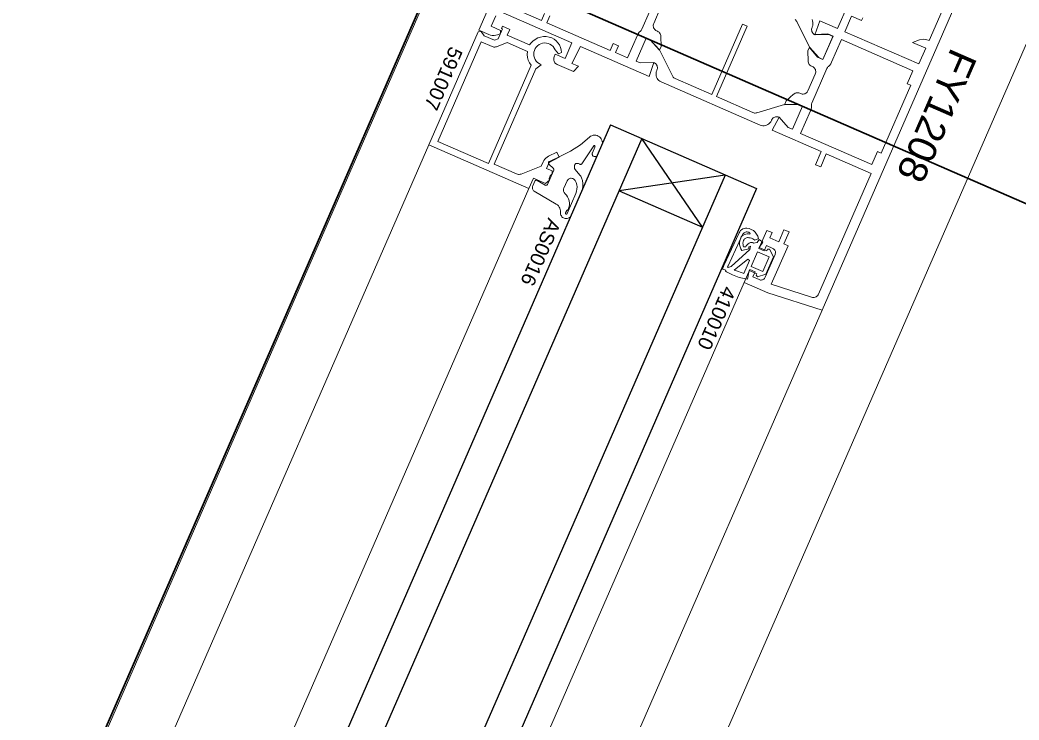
# Model space of a CAD drawing. Header units: millimetres. Extents: x -50172 to 90294, y -80883 to 956680.
# Drawn here: x 7240.1 to 7415.9, y -10885.9 to -10762.8 of the extents above; entities that cross this region are included whole.
import ezdxf

# ---------------------------------------------------------------- set-up
doc = ezdxf.new("R2010")
doc.units = ezdxf.units.MM
doc.header["$MEASUREMENT"] = 0
doc.linetypes.add('Dot & Dashed', pattern=[670.277762, 352.777767, -176.388884, 0, -141.111112])
for name, color, linetype, lineweight in [('0_Pen_No__2', 8, 'Continuous', 15), ('0_Pen_No__5', 7, 'Continuous', 25), ('0_Pen_No__7', 7, 'Continuous', 35), ('0_Pen_No__9', 7, 'Continuous', 13), ('New_A-20-M_Roof_Pen_No__93', 8, 'Continuous', 13), ('New_A-25-M_Curtain_Wall_Pen_No__90', 8, 'Continuous', 20), ('New_A-25-M_Wall_Ext_Pen_No__87', 8, 'Continuous', 20)]:
    doc.layers.add(name, color=color, linetype=linetype, lineweight=lineweight)
for name, color, linetype in [('New_A-20-M_Roof', 7, 'Continuous'), ('New_A-25-M_Curtain_Wall', 7, 'Continuous'), ('New_A-25-M_Wall_Ext', 7, 'Continuous'), ('New_ArchiCAD Windows', 7, 'Continuous')]:
    doc.layers.add(name, color=color, linetype=linetype)
doc.layers.add('New_A-25-M_Curtain_Wall_Pen_No__69', color=7, linetype='Continuous', lineweight=20, true_color=0x606060)
doc.layers.add('New_ArchiCAD Windows_Pen_No__23', color=7, linetype='Continuous', lineweight=30, true_color=0x2a2a2a)
doc.styles.add('GENERATED_STYLE_3', font='')
doc.styles.get('GENERATED_STYLE_3').set_extended_font_data('Arial')

# ---------------------------------------------------------------- blocks, each defined once
blk = doc.blocks.new('Wall_2_1', base_point=(10092.6, -4631.3))
at = {"layer": 'New_A-25-M_Wall_Ext_Pen_No__87', "linetype": 'Continuous', "flags": 128}
for points in [[(10000.93, -4591.33), (2142.47, -22613.27)], [(2234.14, -22653.24), (10092.6, -4631.3)]]:
    blk.add_lwpolyline(points, dxfattribs=at)
blk = doc.blocks.new('Wall_4_1', base_point=(9982.59, -4632.6))
at = {"layer": 'New_A-25-M_Wall_Ext_Pen_No__87', "linetype": 'Continuous', "flags": 128}
blk.add_lwpolyline([(4871.77, -16353.33), (9982.59, -4632.6)], dxfattribs=at)
blk = doc.blocks.new('Triple Window 19_2')
at = {"layer": 'New_ArchiCAD Windows_Pen_No__23', "linetype": 'Continuous'}
for p, q in [((662.5, -190), (662.5, 0)), ((662.5, 0), (725, 0)), ((725, 0), (812.5, 0))]:
    blk.add_line(p, q, dxfattribs=at)
blk = doc.blocks.new('Wall_239_1', base_point=(10165.92, -4712.54))
at = {"layer": 'New_ArchiCAD Windows', "color": 251, "linetype": 'Continuous', "lineweight": 20, "true_color": 0x606060, "xscale": -1, "zscale": 1000, "rotation": 66.44041158399281}
blk.add_blockref('Triple Window 19_2', (7579.66, -10143.29), dxfattribs=at)
blk = doc.blocks.new('Morph_2_1')
at = {"layer": 'New_A-20-M_Roof_Pen_No__93', "linetype": 'Continuous', "flags": 128}
blk.add_lwpolyline([(2064.53, -22792.01), (10012.82, -4564.06)], dxfattribs=at)
blk = doc.blocks.new('Beam_8_1', base_point=(10000.93, -4591.33))
at = {"layer": 'New_A-25-M_Curtain_Wall_Pen_No__69', "linetype": 'Dot & Dashed'}
blk.add_line((10000.93, -4591.33), (2142.47, -22613.27), dxfattribs=at)
at = {"layer": 'New_A-25-M_Curtain_Wall_Pen_No__90', "linetype": 'Continuous'}
blk.add_line((10000.93, -4591.33), (2142.47, -22613.27), dxfattribs=at)

msp = doc.modelspace()

# ---------------------------------------------------------------- linework, layer by layer
at = {"layer": '0_Pen_No__2', "linetype": 'Continuous', "flags": 128}
for points in [[(7412.79, -10741.45), (7381.21, -10813.87), (7371.65, -10810.79), (7367.52, -10808.99)], [(7323.82, -10762.11), (7323.02, -10763.94), (7324.67, -10764.66), (7324.66, -10765.22), (7324.13, -10765.43), (7323.83, -10765.52), (7323.52, -10765.56), (7323.2, -10765.56), (7322.89, -10765.5), (7322.6, -10765.4), (7320.86, -10764.64), (7330.05, -10743.56)], [(7385.22, -10764.89), (7398.24, -10770.56), (7399.44, -10767.81), (7397.13, -10766.81), (7398.33, -10766.33), (7399.1, -10766.19), (7399.86, -10766.36), (7400.04, -10766.44), (7407.71, -10748.84)], [(7333.31, -10762.11), (7332.79, -10763.3), (7343.97, -10768.17), (7344.49, -10766.98), (7345.41, -10767.38), (7344.89, -10768.57), (7347, -10769.49), (7348.74, -10765.51), (7348.88, -10765.24), (7349.06, -10764.99), (7349.28, -10764.77), (7349.38, -10764.67), (7349.47, -10764.55), (7349.54, -10764.42), (7352.2, -10758.31)], [(7325, -10759.9), (7331.87, -10762.9), (7332.39, -10761.71)], [(7352.88, -10760.5), (7351.61, -10763.43), (7351.55, -10763.58), (7351.53, -10763.73), (7351.52, -10763.89), (7351.55, -10764.04), (7351.59, -10764.19), (7351.66, -10764.34), (7351.75, -10764.46), (7351.86, -10764.58), (7351.98, -10764.67), (7352.12, -10764.75), (7352.27, -10764.81), (7352.41, -10764.89), (7352.54, -10764.98), (7352.65, -10765.1), (7352.74, -10765.24), (7352.81, -10765.39), (7352.85, -10765.55), (7352.87, -10765.71), (7352.89, -10767.48), (7352.61, -10768.12), (7351, -10766.33), (7350.26, -10766.01), (7348.5, -10770.04), (7349.24, -10770.36), (7351.65, -10770.32), (7350.8, -10772.79), (7338.7, -10767.51), (7337.18, -10770.45), (7338.37, -10770.97), (7337.49, -10771.89), (7334.61, -10770.64), (7334.47, -10770.56), (7334.34, -10770.47), (7334.24, -10770.35), (7334.15, -10770.23), (7334.08, -10770.08), (7334.03, -10769.93), (7334.01, -10769.78), (7334.01, -10769.62), (7334.04, -10769.47), (7334.09, -10769.32), (7334.29, -10768.86), (7336.03, -10769.62), (7337.23, -10766.87), (7325.13, -10761.59)], [(7367.52, -10808.99), (7368.52, -10806.7), (7369.44, -10807.1), (7369.04, -10808.01), (7370.14, -10808.49), (7370.26, -10808.53), (7370.38, -10808.56), (7370.51, -10808.56), (7370.63, -10808.54), (7370.75, -10808.5), (7370.86, -10808.45), (7370.97, -10808.38), (7371.06, -10808.29), (7371.13, -10808.19), (7371.19, -10808.08), (7372.95, -10804.05), (7372.99, -10803.93), (7373.01, -10803.8), (7373.02, -10803.68), (7373, -10803.55), (7372.96, -10803.43), (7372.91, -10803.32), (7372.83, -10803.22), (7372.75, -10803.13), (7372.65, -10803.05), (7372.54, -10802.99), (7371.44, -10802.51), (7371.04, -10803.43), (7370.12, -10803.03), (7371.52, -10799.82), (7372.44, -10800.22), (7372.04, -10801.14), (7373.59, -10801.82), (7374.51, -10799.71), (7375.43, -10800.11), (7374.51, -10802.22), (7375.24, -10802.54), (7372.29, -10809.31), (7379.37, -10811.59), (7379.53, -10811.63), (7379.69, -10811.64), (7379.85, -10811.62), (7380.01, -10811.58), (7380.16, -10811.52), (7380.3, -10811.42), (7380.41, -10811.31), (7380.51, -10811.18), (7380.59, -10811.04), (7389.85, -10789.81), (7381.96, -10786.38), (7380.97, -10788.67), (7380.05, -10788.27), (7381.05, -10785.98), (7372.43, -10782.22), (7373.65, -10779.92), (7375.27, -10781.71), (7376, -10782.03), (7377.76, -10778), (7377.03, -10777.68), (7374.61, -10777.72), (7374.89, -10777.07), (7376.21, -10775.89), (7376.34, -10775.79), (7376.48, -10775.71), (7376.64, -10775.66), (7376.8, -10775.63), (7376.96, -10775.63), (7377.12, -10775.66), (7377.28, -10775.71), (7377.42, -10775.78), (7377.57, -10775.83), (7377.73, -10775.86), (7377.88, -10775.86), (7378.04, -10775.84), (7378.19, -10775.79), (7378.33, -10775.72), (7378.46, -10775.63), (7378.57, -10775.52), (7378.66, -10775.4), (7378.74, -10775.26), (7380.02, -10772.33), (7380.07, -10772.18), (7380.1, -10772.02), (7380.1, -10771.87), (7380.08, -10771.71), (7380.03, -10771.56), (7379.96, -10771.42), (7379.87, -10771.29), (7379.76, -10771.18), (7379.64, -10771.08), (7379.5, -10771.01), (7379.36, -10770.95), (7379.21, -10770.87), (7379.08, -10770.77), (7378.97, -10770.65), (7378.88, -10770.52), (7378.82, -10770.37), (7378.77, -10770.21), (7378.76, -10770.05), (7378.73, -10768.27), (7379.01, -10767.63), (7380.63, -10769.43), (7381.36, -10769.75), (7383.12, -10765.72), (7382.39, -10765.4), (7379.97, -10765.43), (7380.83, -10762.97), (7383.94, -10764.33), (7385.74, -10760.2)], [(7388.37, -10762.44), (7388.17, -10762.9), (7386.42, -10762.14), (7385.22, -10764.89)], [(7334.86, -10768.75), (7335.38, -10768.54), (7335.32, -10768.08), (7335.2, -10767.64), (7335.01, -10767.22), (7334.75, -10766.84), (7334.45, -10766.5), (7334.09, -10766.21), (7333.69, -10765.98), (7333.21, -10765.82), (7332.71, -10765.73), (7332.2, -10765.73), (7331.69, -10765.82), (7331.21, -10765.98), (7330.76, -10766.23), (7330.36, -10766.54), (7330.01, -10766.91), (7329.77, -10767.22), (7325.83, -10765.5), (7326.27, -10764.49), (7324.99, -10763.93), (7324.83, -10764.3), (7325.01, -10764.38), (7324.25, -10766.12), (7323.59, -10766.38), (7321.8, -10765.6), (7321.26, -10764.86), (7320.74, -10764.92), (7312.07, -10784.81), (7329.66, -10792.48), (7330.46, -10790.65), (7332.57, -10791.57), (7333.26, -10791), (7333.24, -10790.84), (7333.24, -10790.67), (7333.27, -10790.51), (7333.33, -10790.36), (7333.41, -10790.22), (7333.51, -10790.09), (7333.64, -10789.98), (7333.77, -10789.9), (7333.76, -10789.36), (7332.75, -10788.92), (7333.21, -10787.86), (7334.99, -10786.97), (7334.55, -10786.08), (7333.09, -10786.8), (7332.85, -10786.95), (7332.63, -10787.12), (7332.44, -10787.32), (7332.27, -10787.55), (7332.14, -10787.8), (7331.83, -10788.52), (7328.27, -10789.92), (7328.11, -10789.96), (7327.96, -10789.98), (7327.8, -10789.98), (7327.64, -10789.95), (7327.49, -10789.9), (7323.57, -10788.19)], [(7379.46, -10762.76), (7379.56, -10763), (7379.61, -10763.26), (7379.61, -10763.52), (7379.58, -10763.78), (7379.49, -10764.02), (7379.45, -10764.12), (7379.4, -10764.26), (7379.37, -10764.42), (7379.37, -10764.58), (7379.39, -10764.73), (7379.44, -10764.88), (7379.51, -10765.02), (7379.6, -10765.15), (7379.71, -10765.26), (7379.83, -10765.36), (7379.97, -10765.43), (7379.99, -10765.39), (7382.22, -10765.27), (7383.14, -10765.67), (7381.34, -10769.79), (7380.42, -10769.39), (7378.99, -10767.68), (7379.01, -10767.63), (7376.75, -10763.08), (7376.68, -10762.96), (7376.59, -10762.85), (7376.49, -10762.76)], [(7323.57, -10788.19), (7330.89, -10771.42), (7331.83, -10770.72), (7331.44, -10770.49), (7331.17, -10770.29), (7330.94, -10770.05), (7330.75, -10769.78), (7330.62, -10769.48), (7330.53, -10769.15), (7330.5, -10768.82), (7330.53, -10768.49), (7330.62, -10768.17), (7330.76, -10767.86), (7330.94, -10767.59), (7331.18, -10767.35), (7331.45, -10767.15), (7331.75, -10767.01), (7332.07, -10766.91), (7332.4, -10766.87), (7332.73, -10766.89), (7333.05, -10766.97), (7333.36, -10767.1), (7333.64, -10767.28), (7333.89, -10767.5), (7334.09, -10767.77), (7334.25, -10768.06), (7334.86, -10768.75)]]:
    msp.add_lwpolyline(points, dxfattribs=at)
for points in [[(7367.2, -10763.57), (7368.02, -10763.93), (7362.63, -10776.31), (7369.06, -10779.11), (7369.19, -10779.16), (7369.33, -10779.19), (7369.46, -10779.19), (7369.6, -10779.18), (7369.74, -10779.15), (7374.62, -10777.7), (7377.03, -10777.68), (7377.76, -10778), (7376, -10782.03), (7375.27, -10781.71), (7373.65, -10779.92), (7373.51, -10779.86), (7373.35, -10779.84), (7373.19, -10779.83), (7373.04, -10779.86), (7372.89, -10779.9), (7372.75, -10779.97), (7372.62, -10780.06), (7372.51, -10780.17), (7372.41, -10780.29), (7372.34, -10780.43), (7372.3, -10780.52), (7372.19, -10780.73), (7372.04, -10780.92), (7371.88, -10781.08), (7371.68, -10781.22), (7371.47, -10781.32), (7371.25, -10781.39), (7371.01, -10781.42), (7370.78, -10781.42), (7370.55, -10781.38), (7370.32, -10781.3), (7352.91, -10773.71), (7352.7, -10773.59), (7352.51, -10773.45), (7352.35, -10773.28), (7352.21, -10773.09), (7352.11, -10772.88), (7352.04, -10772.65), (7352.01, -10772.42), (7352.01, -10772.19), (7352.05, -10771.95), (7352.13, -10771.73), (7352.17, -10771.64), (7352.22, -10771.49), (7352.25, -10771.34), (7352.25, -10771.18), (7352.23, -10771.02), (7352.19, -10770.87), (7352.12, -10770.73), (7352.03, -10770.6), (7351.92, -10770.49), (7351.79, -10770.4), (7351.65, -10770.32), (7349.24, -10770.36), (7348.5, -10770.04), (7350.26, -10766.01), (7351, -10766.33), (7352.62, -10768.1), (7354.88, -10772.67), (7354.95, -10772.79), (7355.03, -10772.9), (7355.13, -10773), (7355.25, -10773.08), (7355.37, -10773.14), (7361.8, -10775.95)], [(7322.54, -10788.06), (7313.64, -10784.19), (7321.28, -10766.68), (7323.19, -10767.51), (7323.34, -10767.56), (7323.49, -10767.59), (7323.65, -10767.59), (7323.8, -10767.57), (7323.95, -10767.52), (7325.81, -10766.8), (7329.39, -10768.36), (7329.35, -10768.88), (7329.41, -10769.4), (7329.55, -10769.9), (7329.77, -10770.37), (7330.06, -10770.8)], [(7384.63, -10766.26), (7382.89, -10770.25), (7382.74, -10770.52), (7382.56, -10770.77), (7382.35, -10770.98), (7382.24, -10771.09), (7382.15, -10771.21), (7382.08, -10771.34), (7379.42, -10777.45), (7379.37, -10777.59), (7379.34, -10777.73), (7379.34, -10777.88), (7379.33, -10778.19), (7379.27, -10778.49), (7379.17, -10778.78), (7377.43, -10782.76), (7389.99, -10788.24), (7390.99, -10785.95), (7391.63, -10786.23), (7396.83, -10774.31), (7396.18, -10774.03), (7397.18, -10771.74)]]:
    msp.add_lwpolyline(points, close=True, dxfattribs=at)
at = {"layer": '0_Pen_No__5', "linetype": 'Continuous'}
for p, q in [((7344.03, -10781.29), (7237.11, -11026.51)), ((7344.03, -10781.29), (7369.7, -10792.48)), ((7349.53, -10783.69), (7242.61, -11028.91)), ((7360.2, -10799.25), (7349.53, -10783.69)), ((7364.2, -10790.09), (7257.27, -11035.3)), ((7364.2, -10790.09), (7345.54, -10792.86)), ((7369.7, -10792.48), (7262.77, -11037.7)), ((7345.54, -10792.86), (7360.2, -10799.25))]:
    msp.add_line(p, q, dxfattribs=at)
at = {"layer": '0_Pen_No__9', "linetype": 'Continuous'}
for p, q in [((7312.07, -10784.81), (7211.53, -11015.36)), ((7329.66, -10792.48), (7229.13, -11023.03)), ((7367.52, -10808.99), (7266.99, -11039.54)), ((7381.21, -10813.87), (7280.28, -11045.33))]:
    msp.add_line(p, q, dxfattribs=at)
at = {"layer": '0_Pen_No__9', "linetype": 'Continuous', "flags": 128}
for points in [[(7330.57, -10792.94), (7330.47, -10792.85), (7330.39, -10792.74), (7330.32, -10792.63), (7330.28, -10792.5), (7330.26, -10792.37), (7330.26, -10792.24), (7330.28, -10792.1), (7330.32, -10791.98), (7330.67, -10791.17), (7330.7, -10791.13), (7330.73, -10791.09), (7330.76, -10791.06), (7330.81, -10791.03), (7330.85, -10791.01), (7330.9, -10791), (7330.95, -10790.99), (7331, -10791), (7331.05, -10791.01), (7331.1, -10791.04), (7332.51, -10791.87), (7332.56, -10791.89), (7332.61, -10791.9), (7332.66, -10791.91), (7332.71, -10791.9), (7332.76, -10791.89), (7332.8, -10791.87), (7332.85, -10791.85), (7332.88, -10791.81), (7332.92, -10791.77), (7332.94, -10791.73), (7334.01, -10789.26), (7334.03, -10789.22), (7334.04, -10789.17), (7334.04, -10789.13), (7334.03, -10789.08), (7334.02, -10789.04), (7334, -10789), (7333.98, -10788.96), (7333.95, -10788.92), (7333.17, -10788.19), (7333.14, -10788.15), (7333.11, -10788.11), (7333.09, -10788.06), (7333.08, -10788.01), (7333.08, -10787.96), (7333.08, -10787.91), (7333.1, -10787.86), (7333.12, -10787.82), (7333.15, -10787.78), (7333.18, -10787.74), (7333.22, -10787.71), (7333.27, -10787.69), (7335.08, -10786.81), (7336.97, -10785.92), (7338.71, -10784.78), (7340.28, -10783.41), (7340.48, -10783.27), (7340.7, -10783.17), (7340.93, -10783.1), (7341.17, -10783.08), (7341.4, -10783.1), (7341.64, -10783.16), (7341.85, -10783.26), (7342.05, -10783.39), (7342.23, -10783.56), (7342.37, -10783.75), (7342.48, -10783.96), (7342.54, -10784.19), (7342.57, -10784.43), (7342.56, -10784.67), (7341.74, -10786.56), (7341.7, -10786.63), (7341.65, -10786.7), (7341.59, -10786.75), (7341.52, -10786.8), (7341.44, -10786.83), (7341.36, -10786.85), (7341.28, -10786.86), (7341.2, -10786.85), (7341.12, -10786.83), (7341.04, -10786.8), (7340.97, -10786.75), (7340.91, -10786.7), (7340.86, -10786.63), (7340.82, -10786.56), (7340.8, -10786.48), (7340.78, -10786.4), (7340.78, -10786.32), (7340.8, -10786.24), (7340.82, -10786.16), (7341.25, -10785.18), (7341.26, -10785.14), (7341.27, -10785.09), (7341.28, -10785.04), (7341.27, -10785), (7341.26, -10784.95), (7341.24, -10784.91), (7341.21, -10784.87), (7341.17, -10784.89), (7341.13, -10784.91), (7341.1, -10784.95), (7341.07, -10784.98), (7338.98, -10788.12), (7338.93, -10788.18), (7338.86, -10788.21), (7338.81, -10788.23), (7338.77, -10788.23), (7338.72, -10788.23), (7338.67, -10788.22), (7338.63, -10788.21), (7338.35, -10788.08), (7338.26, -10788.06), (7338.18, -10788.04), (7338.09, -10788.05), (7338, -10788.06), (7337.92, -10788.09), (7337.85, -10788.14), (7337.78, -10788.2), (7337.73, -10788.27), (7337.69, -10788.34), (7337.66, -10788.43), (7337.65, -10788.51), (7337.65, -10788.6), (7337.68, -10788.91), (7337.69, -10788.95), (7337.71, -10788.99), (7337.73, -10789.03), (7337.75, -10789.07), (7338.68, -10790.16), (7338.72, -10790.21), (7338.76, -10790.28), (7338.9, -10790.59), (7339.07, -10791.06), (7339.15, -10791.56), (7339.16, -10792.06), (7339.08, -10792.55), (7338.92, -10793.03), (7337.12, -10797.15), (7337.04, -10797.3), (7336.94, -10797.43), (7336.82, -10797.54), (7336.68, -10797.63), (7336.53, -10797.7), (7336.37, -10797.74), (7336.2, -10797.75), (7336.04, -10797.74), (7335.87, -10797.69), (7335.72, -10797.63), (7335.58, -10797.54), (7335.46, -10797.42), (7335.36, -10797.29), (7335.28, -10797.14), (7335.23, -10796.99), (7335.21, -10796.82), (7335.21, -10796.66), (7335.21, -10796.41), (7335.17, -10796.17), (7335.1, -10795.94), (7334.99, -10795.73), (7334.85, -10795.53), (7334.67, -10795.36), (7334.47, -10795.22)], [(7336.36, -10791.14), (7336.42, -10791.03), (7336.5, -10790.92), (7336.6, -10790.83), (7336.72, -10790.76), (7336.84, -10790.7), (7336.98, -10790.67), (7337.11, -10790.66), (7337.24, -10790.68), (7337.37, -10790.72), (7337.5, -10790.77), (7337.61, -10790.85), (7337.7, -10790.95), (7337.78, -10791.06), (7337.95, -10791.41), (7338.07, -10791.79), (7338.12, -10792.18), (7338.11, -10792.57), (7338.04, -10792.95), (7337.92, -10793.32), (7336.37, -10796.88), (7336.36, -10796.9), (7336.34, -10796.92), (7336.32, -10796.93), (7336.3, -10796.95), (7336.28, -10796.96), (7336.25, -10796.96), (7336.23, -10796.97), (7336.2, -10796.96), (7336.18, -10796.96), (7336.16, -10796.95), (7336.14, -10796.93), (7336.12, -10796.92), (7336.1, -10796.9), (7336.09, -10796.88), (7336.08, -10796.85), (7336.08, -10796.83), (7336.08, -10796.8), (7336.08, -10796.78), (7336.09, -10796.76), (7336.24, -10796.42), (7336.26, -10796.38), (7336.29, -10796.34), (7336.32, -10796.31), (7336.36, -10796.28), (7336.4, -10796.26), (7336.44, -10796.25), (7336.49, -10796.24), (7336.53, -10796.24), (7336.57, -10796.16), (7336.7, -10795.8), (7336.77, -10795.42), (7336.78, -10795.03), (7336.73, -10794.65), (7336.62, -10794.28), (7336.46, -10793.93), (7336.25, -10793.62), (7335.99, -10793.33), (7335.9, -10793.24), (7335.83, -10793.14), (7335.78, -10793.03), (7335.75, -10792.91), (7335.73, -10792.79), (7335.74, -10792.66), (7335.76, -10792.54), (7335.8, -10792.43)], [(7366.61, -10800.26), (7363.95, -10806.03), (7363.73, -10806.62), (7364.31, -10806.85), (7364.24, -10807.01), (7364.39, -10807.1), (7365.47, -10807.66), (7366.61, -10808.09), (7367.8, -10808.36), (7368.08, -10808.4), (7368.41, -10806.87), (7369.72, -10807.44), (7369.61, -10807.71), (7369.85, -10807.99), (7371.31, -10807.55), (7372.65, -10804.49), (7371.97, -10803.12), (7371.6, -10803.13), (7371.48, -10803.41), (7370.17, -10802.83), (7370.82, -10801.9), (7370.17, -10801.44), (7369.8, -10801.96), (7369.18, -10802.06), (7369.07, -10802), (7368.96, -10801.97), (7368.84, -10801.95), (7368.72, -10801.96), (7368.6, -10801.98), (7368.49, -10802.02), (7368.39, -10802.08), (7368.23, -10802.17), (7368.09, -10802.28), (7367.96, -10802.41), (7367.86, -10802.56), (7367.79, -10802.72), (7367.42, -10802.73), (7367.34, -10802.52), (7367.31, -10802.3), (7367.3, -10802.07), (7367.34, -10801.85), (7367.4, -10801.63), (7367.51, -10801.43), (7367.59, -10801.32), (7367.69, -10801.24), (7367.81, -10801.17), (7367.94, -10801.12), (7368.07, -10801.09), (7368.2, -10801.09), (7368.34, -10801.11), (7368.57, -10801.14), (7368.81, -10801.2), (7369.02, -10801.29), (7369.23, -10801.42), (7369.41, -10801.57), (7370.06, -10801.23), (7369.92, -10800.84), (7369.71, -10800.47), (7369.44, -10800.15), (7369.13, -10799.87), (7368.77, -10799.65), (7368.38, -10799.5), (7367.96, -10799.42), (7367.72, -10799.44), (7367.49, -10799.49), (7367.27, -10799.58), (7367.06, -10799.71), (7366.88, -10799.87), (7366.73, -10800.06)], [(7364.67, -10806.04), (7367.28, -10800.46), (7367.37, -10800.35), (7367.49, -10800.26), (7367.61, -10800.19), (7367.75, -10800.14), (7367.89, -10800.11), (7368.04, -10800.1), (7368.18, -10800.12), (7368.32, -10800.16), (7368.45, -10800.23), (7368.57, -10800.31), (7368.5, -10800.47), (7368.26, -10800.43), (7368.03, -10800.43), (7367.79, -10800.47), (7367.57, -10800.55), (7367.36, -10800.66), (7367.17, -10800.8), (7367.01, -10800.98), (7366.85, -10801.3), (7366.75, -10801.64), (7366.7, -10802), (7366.71, -10802.36), (7366.78, -10802.71), (7366.9, -10803.05), (7367.08, -10803.36), (7368.31, -10803.06), (7368.33, -10802.74), (7368.62, -10802.62), (7368.51, -10803.21), (7365.2, -10806.2), (7364.7, -10806.35), (7364.58, -10806.21)], [(7368.76, -10806.15), (7370.78, -10807.03), (7371.9, -10804.46), (7369.88, -10803.58)], [(7367.34, -10807.35), (7367.46, -10807.38), (7368.45, -10805.12), (7368.14, -10804.88), (7365.73, -10806.8), (7365.96, -10806.9)]]:
    msp.add_lwpolyline(points, close=True, dxfattribs=at)

# ---------------------------------------------------------------- block references
at = {"layer": 'New_A-20-M_Roof', "linetype": 'Continuous', "lineweight": 0}
msp.add_blockref('Morph_2_1', (0, 0), dxfattribs=at)
at = {"layer": 'New_A-25-M_Curtain_Wall', "color": 8, "lineweight": 20}
msp.add_blockref('Beam_8_1', (10000.93, -4591.33), dxfattribs=at)
at = {"layer": 'New_A-25-M_Wall_Ext', "color": 250, "lineweight": 50, "true_color": 0x2a2a2a}
for name, p in [('Wall_4_1', (9982.59, -4632.6)), ('Wall_239_1', (10165.92, -4712.54)), ('Wall_2_1', (10092.6, -4631.3))]:
    msp.add_blockref(name, p, dxfattribs=at)

# ---------------------------------------------------------------- texts
at = {"layer": '0_Pen_No__7', "linetype": 'Continuous', "attachment_point": 7, "rotation": 246.4404, "style": 'GENERATED_STYLE_3'}
for s, insert, char_height in [('\\A1;{\\fArial|b0|i0|c0|p34;591007}', (7315.77, -10767.28), 2.5), ('\\A1;{\\fArial|b0|i0|c0|p34;FY1208}', (7403.93, -10767.46), 5), ('\\A1;{\\fArial|b0|i0|c0|p34;AS0016}', (7333.04, -10797.47), 2.5), ('\\A1;{\\fArial|b0|i0|c0|p34;410010}', (7363.83, -10809.41), 2.5)]:
    msp.add_mtext(s, dxfattribs=dict(at, insert=insert, char_height=char_height))

doc.saveas('drawing.dxf')
